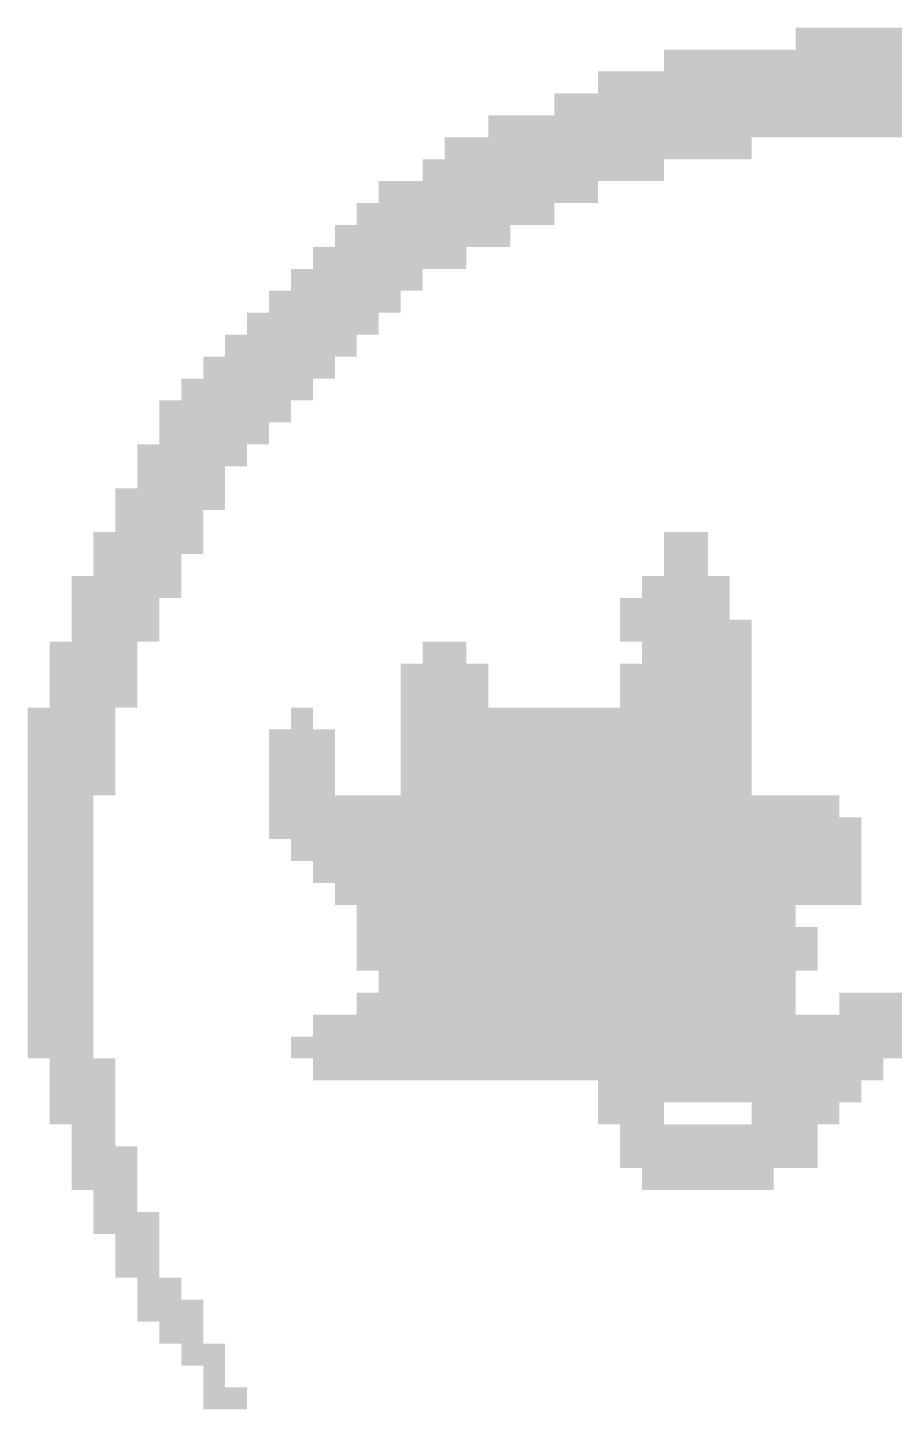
# Paper-space layout '01 Plan and 3D' of a CAD drawing. Header units: millimetres. Extents: x 5 to 415, y 7 to 290.
# Drawn here: x 371.93 to 379.04, y 92.76 to 104.1 of the extents above; entities that cross this region are included whole.
import ezdxf

# ---------------------------------------------------------------- set-up
doc = ezdxf.new("R2010")
doc.units = ezdxf.units.MM
doc.layers.add('BRANDING', color=7, linetype='Continuous')

# ---------------------------------------------------------------- blocks, each defined once
blk = doc.blocks.new('SHEET_01')
at = {"layer": 'BRANDING'}
for points in [[(378.23, 104.1), (378.59, 104.1), (378.23, 103.92), (378.59, 103.92)], [(378.59, 104.1), (379.31, 104.1), (378.59, 103.92), (379.31, 103.92)], [(377.15, 103.92), (377.33, 103.92), (377.15, 103.74), (377.33, 103.74)], [(377.33, 103.92), (377.69, 103.92), (377.33, 103.74), (377.69, 103.74)], [(377.69, 103.92), (377.87, 103.92), (377.69, 103.74), (377.87, 103.74)], [(377.87, 103.92), (378.59, 103.92), (377.87, 103.74), (378.59, 103.74)], [(378.59, 103.92), (378.77, 103.92), (378.59, 103.74), (378.77, 103.74)], [(378.77, 103.92), (379.31, 103.92), (378.77, 103.74), (379.31, 103.74)], [(376.61, 103.74), (376.79, 103.74), (376.61, 103.56), (376.79, 103.56)], [(376.79, 103.74), (376.97, 103.74), (376.79, 103.56), (376.97, 103.56)], [(376.97, 103.74), (377.33, 103.74), (376.97, 103.56), (377.33, 103.56)], [(377.33, 103.74), (377.87, 103.74), (377.33, 103.56), (377.87, 103.56)], [(377.87, 103.74), (378.59, 103.74), (377.87, 103.56), (378.59, 103.56)], [(378.59, 103.74), (378.77, 103.74), (378.59, 103.56), (378.77, 103.56)], [(378.77, 103.74), (378.95, 103.74), (378.77, 103.56), (378.95, 103.56)], [(378.95, 103.74), (379.31, 103.74), (378.95, 103.56), (379.31, 103.56)], [(376.25, 103.56), (376.43, 103.56), (376.25, 103.38), (376.43, 103.38)], [(376.43, 103.56), (376.79, 103.56), (376.43, 103.38), (376.79, 103.38)], [(376.79, 103.56), (377.15, 103.56), (376.79, 103.38), (377.15, 103.38)], [(377.15, 103.56), (377.33, 103.56), (377.15, 103.38), (377.33, 103.38)], [(377.33, 103.56), (377.69, 103.56), (377.33, 103.38), (377.69, 103.38)], [(377.69, 103.56), (377.87, 103.56), (377.69, 103.38), (377.87, 103.38)], [(377.87, 103.56), (378.59, 103.56), (377.87, 103.38), (378.59, 103.38)], [(378.59, 103.56), (378.77, 103.56), (378.59, 103.38), (378.77, 103.38)], [(378.77, 103.56), (379.85, 103.56), (378.77, 103.38), (379.85, 103.38)], [(375.71, 103.38), (375.89, 103.38), (375.71, 103.2), (375.89, 103.2)], [(375.89, 103.38), (376.07, 103.38), (375.89, 103.2), (376.07, 103.2)], [(376.07, 103.38), (376.25, 103.38), (376.07, 103.2), (376.25, 103.2)], [(376.25, 103.38), (376.43, 103.38), (376.25, 103.2), (376.43, 103.2)], [(376.43, 103.38), (376.61, 103.38), (376.43, 103.2), (376.61, 103.2)], [(376.61, 103.38), (376.79, 103.38), (376.61, 103.2), (376.79, 103.2)], [(376.79, 103.38), (376.97, 103.38), (376.79, 103.2), (376.97, 103.2)], [(376.97, 103.38), (377.15, 103.38), (376.97, 103.2), (377.15, 103.2)], [(377.15, 103.38), (378.05, 103.38), (377.15, 103.2), (378.05, 103.2)], [(378.05, 103.38), (378.23, 103.38), (378.05, 103.2), (378.23, 103.2)], [(378.23, 103.38), (378.41, 103.38), (378.23, 103.2), (378.41, 103.2)], [(378.41, 103.38), (378.77, 103.38), (378.41, 103.2), (378.77, 103.2)], [(378.77, 103.38), (378.95, 103.38), (378.77, 103.2), (378.95, 103.2)], [(378.95, 103.38), (379.13, 103.38), (378.95, 103.2), (379.13, 103.2)], [(375.35, 103.2), (375.53, 103.2), (375.35, 103.02), (375.53, 103.02)], [(375.53, 103.2), (375.71, 103.2), (375.53, 103.02), (375.71, 103.02)], [(375.71, 103.2), (375.89, 103.2), (375.71, 103.02), (375.89, 103.02)], [(375.89, 103.2), (376.07, 103.2), (375.89, 103.02), (376.07, 103.02)], [(376.07, 103.2), (376.25, 103.2), (376.07, 103.02), (376.25, 103.02)], [(376.25, 103.2), (376.43, 103.2), (376.25, 103.02), (376.43, 103.02)], [(376.43, 103.2), (376.61, 103.2), (376.43, 103.02), (376.61, 103.02)], [(376.61, 103.2), (377.15, 103.2), (376.61, 103.02), (377.15, 103.02)], [(377.15, 103.2), (377.33, 103.2), (377.15, 103.02), (377.33, 103.02)], [(377.33, 103.2), (377.51, 103.2), (377.33, 103.02), (377.51, 103.02)], [(377.51, 103.2), (377.87, 103.2), (377.51, 103.02), (377.87, 103.02)], [(375.17, 103.02), (375.35, 103.02), (375.17, 102.84), (375.35, 102.84)], [(375.35, 103.02), (375.53, 103.02), (375.35, 102.84), (375.53, 102.84)], [(375.53, 103.02), (376.07, 103.02), (375.53, 102.84), (376.07, 102.84)], [(376.07, 103.02), (376.61, 103.02), (376.07, 102.84), (376.61, 102.84)], [(376.61, 103.02), (376.79, 103.02), (376.61, 102.84), (376.79, 102.84)], [(376.79, 103.02), (376.97, 103.02), (376.79, 102.84), (376.97, 102.84)], [(376.97, 103.02), (377.15, 103.02), (376.97, 102.84), (377.15, 102.84)], [(374.81, 102.84), (374.99, 102.84), (374.81, 102.66), (374.99, 102.66)], [(374.99, 102.84), (375.35, 102.84), (374.99, 102.66), (375.35, 102.66)], [(375.35, 102.84), (375.71, 102.84), (375.35, 102.66), (375.71, 102.66)], [(375.71, 102.84), (375.89, 102.84), (375.71, 102.66), (375.89, 102.66)], [(375.89, 102.84), (376.25, 102.84), (375.89, 102.66), (376.25, 102.66)], [(376.25, 102.84), (376.43, 102.84), (376.25, 102.66), (376.43, 102.66)], [(376.43, 102.84), (376.61, 102.84), (376.43, 102.66), (376.61, 102.66)], [(374.63, 102.66), (374.81, 102.66), (374.63, 102.48), (374.81, 102.48)], [(374.81, 102.66), (374.99, 102.66), (374.81, 102.48), (374.99, 102.48)], [(374.99, 102.66), (375.17, 102.66), (374.99, 102.48), (375.17, 102.48)], [(375.17, 102.66), (375.35, 102.66), (375.17, 102.48), (375.35, 102.48)], [(375.35, 102.66), (375.53, 102.66), (375.35, 102.48), (375.53, 102.48)], [(375.53, 102.66), (375.71, 102.66), (375.53, 102.48), (375.71, 102.48)], [(375.71, 102.66), (375.89, 102.66), (375.71, 102.48), (375.89, 102.48)], [(375.89, 102.66), (376.07, 102.66), (375.89, 102.48), (376.07, 102.48)], [(376.07, 102.66), (376.25, 102.66), (376.07, 102.48), (376.25, 102.48)], [(374.45, 102.48), (374.63, 102.48), (374.45, 102.3), (374.63, 102.3)], [(374.63, 102.48), (374.81, 102.48), (374.63, 102.3), (374.81, 102.3)], [(374.81, 102.48), (375.17, 102.48), (374.81, 102.3), (375.17, 102.3)], [(375.17, 102.48), (375.35, 102.48), (375.17, 102.3), (375.35, 102.3)], [(375.35, 102.48), (375.53, 102.48), (375.35, 102.3), (375.53, 102.3)], [(375.53, 102.48), (375.71, 102.48), (375.53, 102.3), (375.71, 102.3)], [(375.71, 102.48), (375.89, 102.48), (375.71, 102.3), (375.89, 102.3)], [(374.27, 102.3), (374.63, 102.3), (374.27, 102.12), (374.63, 102.12)], [(374.63, 102.3), (374.81, 102.3), (374.63, 102.12), (374.81, 102.12)], [(374.81, 102.3), (374.99, 102.3), (374.81, 102.12), (374.99, 102.12)], [(374.99, 102.3), (375.17, 102.3), (374.99, 102.12), (375.17, 102.12)], [(375.17, 102.3), (375.35, 102.3), (375.17, 102.12), (375.35, 102.12)], [(375.35, 102.3), (375.53, 102.3), (375.35, 102.12), (375.53, 102.12)], [(374.09, 102.12), (374.45, 102.12), (374.09, 101.94), (374.45, 101.94)], [(374.45, 102.12), (374.63, 102.12), (374.45, 101.94), (374.63, 101.94)], [(374.63, 102.12), (374.81, 102.12), (374.63, 101.94), (374.81, 101.94)], [(374.81, 102.12), (374.99, 102.12), (374.81, 101.94), (374.99, 101.94)], [(374.99, 102.12), (375.17, 102.12), (374.99, 101.94), (375.17, 101.94)], [(373.91, 101.94), (374.27, 101.94), (373.91, 101.76), (374.27, 101.76)], [(374.27, 101.94), (374.45, 101.94), (374.27, 101.76), (374.45, 101.76)], [(374.45, 101.94), (374.63, 101.94), (374.45, 101.76), (374.63, 101.76)], [(374.63, 101.94), (374.81, 101.94), (374.63, 101.76), (374.81, 101.76)], [(374.81, 101.94), (374.99, 101.94), (374.81, 101.76), (374.99, 101.76)], [(373.73, 101.76), (374.09, 101.76), (373.73, 101.58), (374.09, 101.58)], [(374.09, 101.76), (374.27, 101.76), (374.09, 101.58), (374.27, 101.58)], [(374.27, 101.76), (374.45, 101.76), (374.27, 101.58), (374.45, 101.58)], [(374.45, 101.76), (374.63, 101.76), (374.45, 101.58), (374.63, 101.58)], [(374.63, 101.76), (374.81, 101.76), (374.63, 101.58), (374.81, 101.58)], [(373.55, 101.58), (374.09, 101.58), (373.55, 101.4), (374.09, 101.4)], [(374.09, 101.58), (374.27, 101.58), (374.09, 101.4), (374.27, 101.4)], [(374.27, 101.58), (374.45, 101.58), (374.27, 101.4), (374.45, 101.4)], [(374.45, 101.58), (374.63, 101.58), (374.45, 101.4), (374.63, 101.4)], [(373.37, 101.4), (373.55, 101.4), (373.37, 101.22), (373.55, 101.22)], [(373.55, 101.4), (373.73, 101.4), (373.55, 101.22), (373.73, 101.22)], [(373.73, 101.4), (374.09, 101.4), (373.73, 101.22), (374.09, 101.22)], [(374.09, 101.4), (374.27, 101.4), (374.09, 101.22), (374.27, 101.22)], [(374.27, 101.4), (374.45, 101.4), (374.27, 101.22), (374.45, 101.22)], [(373.19, 101.22), (373.37, 101.22), (373.19, 101.04), (373.37, 101.04)], [(373.37, 101.22), (373.73, 101.22), (373.37, 101.04), (373.73, 101.04)], [(373.73, 101.22), (374.09, 101.22), (373.73, 101.04), (374.09, 101.04)], [(374.09, 101.22), (374.27, 101.22), (374.09, 101.04), (374.27, 101.04)], [(373.01, 101.04), (373.19, 101.04), (373.01, 100.86), (373.19, 100.86)], [(373.19, 101.04), (373.37, 101.04), (373.19, 100.86), (373.37, 100.86)], [(373.37, 101.04), (373.73, 101.04), (373.37, 100.86), (373.73, 100.86)], [(373.73, 101.04), (373.91, 101.04), (373.73, 100.86), (373.91, 100.86)], [(373.91, 101.04), (374.09, 101.04), (373.91, 100.86), (374.09, 100.86)], [(373.01, 100.86), (373.19, 100.86), (373.01, 100.68), (373.19, 100.68)], [(373.19, 100.86), (373.37, 100.86), (373.19, 100.68), (373.37, 100.68)], [(373.37, 100.86), (373.55, 100.86), (373.37, 100.68), (373.55, 100.68)], [(373.55, 100.86), (373.73, 100.86), (373.55, 100.68), (373.73, 100.68)], [(373.73, 100.86), (373.91, 100.86), (373.73, 100.68), (373.91, 100.68)], [(372.83, 100.68), (373.01, 100.68), (372.83, 100.5), (373.01, 100.5)], [(373.01, 100.68), (373.37, 100.68), (373.01, 100.5), (373.37, 100.5)], [(373.37, 100.68), (373.55, 100.68), (373.37, 100.5), (373.55, 100.5)], [(373.55, 100.68), (373.73, 100.68), (373.55, 100.5), (373.73, 100.5)], [(372.83, 100.5), (373.01, 100.5), (372.83, 100.32), (373.01, 100.32)], [(373.01, 100.5), (373.19, 100.5), (373.01, 100.32), (373.19, 100.32)], [(373.19, 100.5), (373.37, 100.5), (373.19, 100.32), (373.37, 100.32)], [(373.37, 100.5), (373.55, 100.5), (373.37, 100.32), (373.55, 100.32)], [(372.65, 100.32), (372.83, 100.32), (372.65, 100.14), (372.83, 100.14)], [(372.83, 100.32), (373.19, 100.32), (372.83, 100.14), (373.19, 100.14)], [(373.19, 100.32), (373.37, 100.32), (373.19, 100.14), (373.37, 100.14)], [(373.37, 100.32), (373.55, 100.32), (373.37, 100.14), (373.55, 100.14)], [(372.65, 100.14), (372.83, 100.14), (372.65, 99.96), (372.83, 99.96)], [(372.83, 100.14), (373.01, 100.14), (372.83, 99.96), (373.01, 99.96)], [(373.01, 100.14), (373.19, 100.14), (373.01, 99.96), (373.19, 99.96)], [(373.19, 100.14), (373.37, 100.14), (373.19, 99.96), (373.37, 99.96)], [(372.47, 99.96), (372.65, 99.96), (372.47, 99.78), (372.65, 99.78)], [(372.65, 99.96), (372.83, 99.96), (372.65, 99.78), (372.83, 99.78)], [(372.83, 99.96), (373.01, 99.96), (372.83, 99.78), (373.01, 99.78)], [(373.01, 99.96), (373.19, 99.96), (373.01, 99.78), (373.19, 99.78)], [(373.19, 99.96), (373.37, 99.96), (373.19, 99.78), (373.37, 99.78)], [(377.15, 99.96), (377.51, 99.96), (377.15, 99.78), (377.51, 99.78)], [(372.47, 99.78), (372.65, 99.78), (372.47, 99.6), (372.65, 99.6)], [(372.65, 99.78), (372.83, 99.78), (372.65, 99.6), (372.83, 99.6)], [(372.83, 99.78), (373.01, 99.78), (372.83, 99.6), (373.01, 99.6)], [(373.01, 99.78), (373.19, 99.78), (373.01, 99.6), (373.19, 99.6)], [(377.15, 99.78), (377.51, 99.78), (377.15, 99.6), (377.51, 99.6)], [(372.29, 99.6), (372.47, 99.6), (372.29, 99.42), (372.47, 99.42)], [(372.47, 99.6), (373.01, 99.6), (372.47, 99.42), (373.01, 99.42)], [(373.01, 99.6), (373.19, 99.6), (373.01, 99.42), (373.19, 99.42)], [(376.97, 99.6), (377.15, 99.6), (376.97, 99.42), (377.15, 99.42)], [(377.15, 99.6), (377.51, 99.6), (377.15, 99.42), (377.51, 99.42)], [(377.51, 99.6), (377.69, 99.6), (377.51, 99.42), (377.69, 99.42)], [(372.29, 99.42), (372.47, 99.42), (372.29, 99.24), (372.47, 99.24)], [(372.47, 99.42), (372.65, 99.42), (372.47, 99.24), (372.65, 99.24)], [(372.65, 99.42), (372.83, 99.42), (372.65, 99.24), (372.83, 99.24)], [(372.83, 99.42), (373.01, 99.42), (372.83, 99.24), (373.01, 99.24)], [(376.79, 99.42), (376.97, 99.42), (376.79, 99.24), (376.97, 99.24)], [(376.97, 99.42), (377.15, 99.42), (376.97, 99.24), (377.15, 99.24)], [(377.15, 99.42), (377.51, 99.42), (377.15, 99.24), (377.51, 99.24)], [(377.51, 99.42), (377.69, 99.42), (377.51, 99.24), (377.69, 99.24)], [(372.29, 99.24), (372.47, 99.24), (372.29, 99.06), (372.47, 99.06)], [(372.47, 99.24), (372.65, 99.24), (372.47, 99.06), (372.65, 99.06)], [(372.65, 99.24), (372.83, 99.24), (372.65, 99.06), (372.83, 99.06)], [(372.83, 99.24), (373.01, 99.24), (372.83, 99.06), (373.01, 99.06)], [(376.79, 99.24), (376.97, 99.24), (376.79, 99.06), (376.97, 99.06)], [(376.97, 99.24), (377.15, 99.24), (376.97, 99.06), (377.15, 99.06)], [(377.15, 99.24), (377.51, 99.24), (377.15, 99.06), (377.51, 99.06)], [(377.51, 99.24), (377.69, 99.24), (377.51, 99.06), (377.69, 99.06)], [(377.69, 99.24), (377.87, 99.24), (377.69, 99.06), (377.87, 99.06)], [(372.11, 99.06), (372.29, 99.06), (372.11, 98.88), (372.29, 98.88)], [(372.29, 99.06), (372.65, 99.06), (372.29, 98.88), (372.65, 98.88)], [(372.65, 99.06), (372.83, 99.06), (372.65, 98.88), (372.83, 98.88)], [(375.17, 99.06), (375.53, 99.06), (375.17, 98.88), (375.53, 98.88)], [(376.97, 99.06), (377.15, 99.06), (376.97, 98.88), (377.15, 98.88)], [(377.15, 99.06), (377.51, 99.06), (377.15, 98.88), (377.51, 98.88)], [(377.51, 99.06), (377.69, 99.06), (377.51, 98.88), (377.69, 98.88)], [(377.69, 99.06), (377.87, 99.06), (377.69, 98.88), (377.87, 98.88)], [(372.11, 98.88), (372.29, 98.88), (372.11, 98.7), (372.29, 98.7)], [(372.29, 98.88), (372.65, 98.88), (372.29, 98.7), (372.65, 98.7)], [(372.65, 98.88), (372.83, 98.88), (372.65, 98.7), (372.83, 98.7)], [(374.99, 98.88), (375.17, 98.88), (374.99, 98.7), (375.17, 98.7)], [(375.17, 98.88), (375.35, 98.88), (375.17, 98.7), (375.35, 98.7)], [(375.35, 98.88), (375.53, 98.88), (375.35, 98.7), (375.53, 98.7)], [(375.53, 98.88), (375.71, 98.88), (375.53, 98.7), (375.71, 98.7)], [(376.79, 98.88), (376.97, 98.88), (376.79, 98.7), (376.97, 98.7)], [(376.97, 98.88), (377.15, 98.88), (376.97, 98.7), (377.15, 98.7)], [(377.15, 98.88), (377.51, 98.88), (377.15, 98.7), (377.51, 98.7)], [(377.51, 98.88), (377.69, 98.88), (377.51, 98.7), (377.69, 98.7)], [(377.69, 98.88), (377.87, 98.88), (377.69, 98.7), (377.87, 98.7)], [(372.11, 98.7), (372.29, 98.7), (372.11, 98.52), (372.29, 98.52)], [(372.29, 98.7), (372.65, 98.7), (372.29, 98.52), (372.65, 98.52)], [(372.65, 98.7), (372.83, 98.7), (372.65, 98.52), (372.83, 98.52)], [(374.99, 98.7), (375.17, 98.7), (374.99, 98.52), (375.17, 98.52)], [(375.17, 98.7), (375.53, 98.7), (375.17, 98.52), (375.53, 98.52)], [(375.53, 98.7), (375.71, 98.7), (375.53, 98.52), (375.71, 98.52)], [(376.79, 98.7), (376.97, 98.7), (376.79, 98.52), (376.97, 98.52)], [(376.97, 98.7), (377.69, 98.7), (376.97, 98.52), (377.69, 98.52)], [(377.69, 98.7), (377.87, 98.7), (377.69, 98.52), (377.87, 98.52)], [(371.93, 98.52), (372.11, 98.52), (371.93, 98.34), (372.11, 98.34)], [(372.11, 98.52), (372.29, 98.52), (372.11, 98.34), (372.29, 98.34)], [(372.29, 98.52), (372.47, 98.52), (372.29, 98.34), (372.47, 98.34)], [(372.47, 98.52), (372.65, 98.52), (372.47, 98.34), (372.65, 98.34)], [(374.09, 98.52), (374.27, 98.52), (374.09, 98.34), (374.27, 98.34)], [(374.99, 98.52), (375.17, 98.52), (374.99, 98.34), (375.17, 98.34)], [(375.17, 98.52), (375.35, 98.52), (375.17, 98.34), (375.35, 98.34)], [(375.35, 98.52), (375.53, 98.52), (375.35, 98.34), (375.53, 98.34)], [(375.53, 98.52), (375.71, 98.52), (375.53, 98.34), (375.71, 98.34)], [(375.71, 98.52), (375.89, 98.52), (375.71, 98.34), (375.89, 98.34)], [(375.89, 98.52), (376.25, 98.52), (375.89, 98.34), (376.25, 98.34)], [(376.25, 98.52), (376.61, 98.52), (376.25, 98.34), (376.61, 98.34)], [(376.61, 98.52), (376.79, 98.52), (376.61, 98.34), (376.79, 98.34)], [(376.79, 98.52), (376.97, 98.52), (376.79, 98.34), (376.97, 98.34)], [(376.97, 98.52), (377.69, 98.52), (376.97, 98.34), (377.69, 98.34)], [(377.69, 98.52), (377.87, 98.52), (377.69, 98.34), (377.87, 98.34)], [(371.93, 98.34), (372.11, 98.34), (371.93, 98.16), (372.11, 98.16)], [(372.11, 98.34), (372.47, 98.34), (372.11, 98.16), (372.47, 98.16)], [(372.47, 98.34), (372.65, 98.34), (372.47, 98.16), (372.65, 98.16)], [(373.91, 98.34), (374.09, 98.34), (373.91, 98.16), (374.09, 98.16)], [(374.09, 98.34), (374.27, 98.34), (374.09, 98.16), (374.27, 98.16)], [(374.27, 98.34), (374.45, 98.34), (374.27, 98.16), (374.45, 98.16)], [(374.99, 98.34), (375.17, 98.34), (374.99, 98.16), (375.17, 98.16)], [(375.17, 98.34), (375.53, 98.34), (375.17, 98.16), (375.53, 98.16)], [(375.53, 98.34), (375.71, 98.34), (375.53, 98.16), (375.71, 98.16)], [(375.71, 98.34), (375.89, 98.34), (375.71, 98.16), (375.89, 98.16)], [(375.89, 98.34), (376.07, 98.34), (375.89, 98.16), (376.07, 98.16)], [(376.07, 98.34), (376.43, 98.34), (376.07, 98.16), (376.43, 98.16)], [(376.43, 98.34), (376.61, 98.34), (376.43, 98.16), (376.61, 98.16)], [(376.61, 98.34), (376.79, 98.34), (376.61, 98.16), (376.79, 98.16)], [(376.79, 98.34), (376.97, 98.34), (376.79, 98.16), (376.97, 98.16)], [(376.97, 98.34), (377.15, 98.34), (376.97, 98.16), (377.15, 98.16)], [(377.15, 98.34), (377.69, 98.34), (377.15, 98.16), (377.69, 98.16)], [(377.69, 98.34), (377.87, 98.34), (377.69, 98.16), (377.87, 98.16)], [(371.93, 98.16), (372.11, 98.16), (371.93, 97.98), (372.11, 97.98)], [(372.11, 98.16), (372.47, 98.16), (372.11, 97.98), (372.47, 97.98)], [(372.47, 98.16), (372.65, 98.16), (372.47, 97.98), (372.65, 97.98)], [(373.91, 98.16), (374.09, 98.16), (373.91, 97.98), (374.09, 97.98)], [(374.09, 98.16), (374.27, 98.16), (374.09, 97.98), (374.27, 97.98)], [(374.27, 98.16), (374.45, 98.16), (374.27, 97.98), (374.45, 97.98)], [(374.99, 98.16), (375.17, 98.16), (374.99, 97.98), (375.17, 97.98)], [(375.17, 98.16), (375.35, 98.16), (375.17, 97.98), (375.35, 97.98)], [(375.35, 98.16), (375.53, 98.16), (375.35, 97.98), (375.53, 97.98)], [(375.53, 98.16), (375.89, 98.16), (375.53, 97.98), (375.89, 97.98)], [(375.89, 98.16), (376.43, 98.16), (375.89, 97.98), (376.43, 97.98)], [(376.43, 98.16), (376.61, 98.16), (376.43, 97.98), (376.61, 97.98)], [(376.61, 98.16), (376.79, 98.16), (376.61, 97.98), (376.79, 97.98)], [(376.79, 98.16), (376.97, 98.16), (376.79, 97.98), (376.97, 97.98)], [(376.97, 98.16), (377.51, 98.16), (376.97, 97.98), (377.51, 97.98)], [(377.51, 98.16), (377.69, 98.16), (377.51, 97.98), (377.69, 97.98)], [(377.69, 98.16), (377.87, 98.16), (377.69, 97.98), (377.87, 97.98)], [(371.93, 97.98), (372.11, 97.98), (371.93, 97.8), (372.11, 97.8)], [(372.11, 97.98), (372.29, 97.98), (372.11, 97.8), (372.29, 97.8)], [(372.29, 97.98), (372.47, 97.98), (372.29, 97.8), (372.47, 97.8)], [(372.47, 97.98), (372.65, 97.98), (372.47, 97.8), (372.65, 97.8)], [(373.91, 97.98), (374.09, 97.98), (373.91, 97.8), (374.09, 97.8)], [(374.09, 97.98), (374.27, 97.98), (374.09, 97.8), (374.27, 97.8)], [(374.27, 97.98), (374.45, 97.98), (374.27, 97.8), (374.45, 97.8)], [(374.99, 97.98), (375.17, 97.98), (374.99, 97.8), (375.17, 97.8)], [(375.17, 97.98), (375.35, 97.98), (375.17, 97.8), (375.35, 97.8)], [(375.35, 97.98), (375.53, 97.98), (375.35, 97.8), (375.53, 97.8)], [(375.53, 97.98), (375.89, 97.98), (375.53, 97.8), (375.89, 97.8)], [(375.89, 97.98), (376.79, 97.98), (375.89, 97.8), (376.79, 97.8)], [(376.79, 97.98), (376.97, 97.98), (376.79, 97.8), (376.97, 97.8)], [(376.97, 97.98), (377.15, 97.98), (376.97, 97.8), (377.15, 97.8)], [(377.15, 97.98), (377.33, 97.98), (377.15, 97.8), (377.33, 97.8)], [(377.33, 97.98), (377.51, 97.98), (377.33, 97.8), (377.51, 97.8)], [(377.51, 97.98), (377.69, 97.98), (377.51, 97.8), (377.69, 97.8)], [(377.69, 97.98), (377.87, 97.98), (377.69, 97.8), (377.87, 97.8)], [(371.93, 97.8), (372.11, 97.8), (371.93, 97.62), (372.11, 97.62)], [(372.11, 97.8), (372.29, 97.8), (372.11, 97.62), (372.29, 97.62)], [(372.29, 97.8), (372.47, 97.8), (372.29, 97.62), (372.47, 97.62)], [(373.91, 97.8), (374.09, 97.8), (373.91, 97.62), (374.09, 97.62)], [(374.09, 97.8), (374.27, 97.8), (374.09, 97.62), (374.27, 97.62)], [(374.27, 97.8), (374.45, 97.8), (374.27, 97.62), (374.45, 97.62)], [(374.45, 97.8), (374.63, 97.8), (374.45, 97.62), (374.63, 97.62)], [(374.63, 97.8), (374.99, 97.8), (374.63, 97.62), (374.99, 97.62)], [(374.99, 97.8), (375.17, 97.8), (374.99, 97.62), (375.17, 97.62)], [(375.17, 97.8), (375.53, 97.8), (375.17, 97.62), (375.53, 97.62)], [(375.53, 97.8), (375.89, 97.8), (375.53, 97.62), (375.89, 97.62)], [(375.89, 97.8), (376.79, 97.8), (375.89, 97.62), (376.79, 97.62)], [(376.79, 97.8), (376.97, 97.8), (376.79, 97.62), (376.97, 97.62)], [(376.97, 97.8), (377.51, 97.8), (376.97, 97.62), (377.51, 97.62)], [(377.51, 97.8), (377.69, 97.8), (377.51, 97.62), (377.69, 97.62)], [(377.69, 97.8), (377.87, 97.8), (377.69, 97.62), (377.87, 97.62)], [(377.87, 97.8), (378.59, 97.8), (377.87, 97.62), (378.59, 97.62)], [(371.93, 97.62), (372.11, 97.62), (371.93, 97.44), (372.11, 97.44)], [(372.11, 97.62), (372.29, 97.62), (372.11, 97.44), (372.29, 97.44)], [(372.29, 97.62), (372.47, 97.62), (372.29, 97.44), (372.47, 97.44)], [(373.91, 97.62), (374.09, 97.62), (373.91, 97.44), (374.09, 97.44)], [(374.09, 97.62), (374.63, 97.62), (374.09, 97.44), (374.63, 97.44)], [(374.63, 97.62), (374.81, 97.62), (374.63, 97.44), (374.81, 97.44)], [(374.81, 97.62), (374.99, 97.62), (374.81, 97.44), (374.99, 97.44)], [(374.99, 97.62), (375.53, 97.62), (374.99, 97.44), (375.53, 97.44)], [(375.53, 97.62), (375.71, 97.62), (375.53, 97.44), (375.71, 97.44)], [(375.71, 97.62), (375.89, 97.62), (375.71, 97.44), (375.89, 97.44)], [(375.89, 97.62), (376.61, 97.62), (375.89, 97.44), (376.61, 97.44)], [(376.61, 97.62), (376.79, 97.62), (376.61, 97.44), (376.79, 97.44)], [(376.79, 97.62), (378.59, 97.62), (376.79, 97.44), (378.59, 97.44)], [(378.59, 97.62), (378.77, 97.62), (378.59, 97.44), (378.77, 97.44)], [(371.93, 97.44), (372.11, 97.44), (371.93, 97.26), (372.11, 97.26)], [(372.11, 97.44), (372.29, 97.44), (372.11, 97.26), (372.29, 97.26)], [(372.29, 97.44), (372.47, 97.44), (372.29, 97.26), (372.47, 97.26)], [(374.09, 97.44), (374.27, 97.44), (374.09, 97.26), (374.27, 97.26)], [(374.27, 97.44), (374.99, 97.44), (374.27, 97.26), (374.99, 97.26)], [(374.99, 97.44), (375.17, 97.44), (374.99, 97.26), (375.17, 97.26)], [(375.17, 97.44), (375.53, 97.44), (375.17, 97.26), (375.53, 97.26)], [(375.53, 97.44), (375.71, 97.44), (375.53, 97.26), (375.71, 97.26)], [(375.71, 97.44), (376.97, 97.44), (375.71, 97.26), (376.97, 97.26)], [(376.97, 97.44), (377.15, 97.44), (376.97, 97.26), (377.15, 97.26)], [(377.15, 97.44), (377.51, 97.44), (377.15, 97.26), (377.51, 97.26)], [(377.51, 97.44), (377.69, 97.44), (377.51, 97.26), (377.69, 97.26)], [(377.69, 97.44), (378.05, 97.44), (377.69, 97.26), (378.05, 97.26)], [(378.05, 97.44), (378.59, 97.44), (378.05, 97.26), (378.59, 97.26)], [(378.59, 97.44), (378.77, 97.44), (378.59, 97.26), (378.77, 97.26)], [(371.93, 97.26), (372.11, 97.26), (371.93, 97.08), (372.11, 97.08)], [(372.11, 97.26), (372.29, 97.26), (372.11, 97.08), (372.29, 97.08)], [(372.29, 97.26), (372.47, 97.26), (372.29, 97.08), (372.47, 97.08)], [(374.27, 97.26), (374.45, 97.26), (374.27, 97.08), (374.45, 97.08)], [(374.45, 97.26), (374.99, 97.26), (374.45, 97.08), (374.99, 97.08)], [(374.99, 97.26), (375.17, 97.26), (374.99, 97.08), (375.17, 97.08)], [(375.17, 97.26), (375.35, 97.26), (375.17, 97.08), (375.35, 97.08)], [(375.35, 97.26), (375.53, 97.26), (375.35, 97.08), (375.53, 97.08)], [(375.53, 97.26), (376.07, 97.26), (375.53, 97.08), (376.07, 97.08)], [(376.07, 97.26), (376.25, 97.26), (376.07, 97.08), (376.25, 97.08)], [(376.25, 97.26), (376.97, 97.26), (376.25, 97.08), (376.97, 97.08)], [(376.97, 97.26), (377.15, 97.26), (376.97, 97.08), (377.15, 97.08)], [(377.15, 97.26), (377.33, 97.26), (377.15, 97.08), (377.33, 97.08)], [(377.33, 97.26), (377.51, 97.26), (377.33, 97.08), (377.51, 97.08)], [(377.51, 97.26), (377.69, 97.26), (377.51, 97.08), (377.69, 97.08)], [(377.69, 97.26), (378.59, 97.26), (377.69, 97.08), (378.59, 97.08)], [(378.59, 97.26), (378.77, 97.26), (378.59, 97.08), (378.77, 97.08)], [(371.93, 97.08), (372.29, 97.08), (371.93, 96.9), (372.29, 96.9)], [(372.29, 97.08), (372.47, 97.08), (372.29, 96.9), (372.47, 96.9)], [(374.45, 97.08), (374.63, 97.08), (374.45, 96.9), (374.63, 96.9)], [(374.63, 97.08), (374.99, 97.08), (374.63, 96.9), (374.99, 96.9)], [(374.99, 97.08), (375.53, 97.08), (374.99, 96.9), (375.53, 96.9)], [(375.53, 97.08), (375.89, 97.08), (375.53, 96.9), (375.89, 96.9)], [(375.89, 97.08), (376.07, 97.08), (375.89, 96.9), (376.07, 96.9)], [(376.07, 97.08), (376.25, 97.08), (376.07, 96.9), (376.25, 96.9)], [(376.25, 97.08), (376.43, 97.08), (376.25, 96.9), (376.43, 96.9)], [(376.43, 97.08), (376.79, 97.08), (376.43, 96.9), (376.79, 96.9)], [(376.79, 97.08), (377.15, 97.08), (376.79, 96.9), (377.15, 96.9)], [(377.15, 97.08), (377.33, 97.08), (377.15, 96.9), (377.33, 96.9)], [(377.33, 97.08), (377.51, 97.08), (377.33, 96.9), (377.51, 96.9)], [(377.51, 97.08), (377.69, 97.08), (377.51, 96.9), (377.69, 96.9)], [(377.69, 97.08), (378.05, 97.08), (377.69, 96.9), (378.05, 96.9)], [(378.05, 97.08), (378.23, 97.08), (378.05, 96.9), (378.23, 96.9)], [(378.23, 97.08), (378.77, 97.08), (378.23, 96.9), (378.77, 96.9)], [(371.93, 96.9), (372.29, 96.9), (371.93, 96.72), (372.29, 96.72)], [(372.29, 96.9), (372.47, 96.9), (372.29, 96.72), (372.47, 96.72)], [(374.63, 96.9), (374.81, 96.9), (374.63, 96.72), (374.81, 96.72)], [(374.81, 96.9), (375.17, 96.9), (374.81, 96.72), (375.17, 96.72)], [(375.17, 96.9), (375.35, 96.9), (375.17, 96.72), (375.35, 96.72)], [(375.35, 96.9), (376.07, 96.9), (375.35, 96.72), (376.07, 96.72)], [(376.07, 96.9), (376.43, 96.9), (376.07, 96.72), (376.43, 96.72)], [(376.43, 96.9), (377.15, 96.9), (376.43, 96.72), (377.15, 96.72)], [(377.15, 96.9), (377.33, 96.9), (377.15, 96.72), (377.33, 96.72)], [(377.33, 96.9), (378.05, 96.9), (377.33, 96.72), (378.05, 96.72)], [(378.05, 96.9), (378.23, 96.9), (378.05, 96.72), (378.23, 96.72)], [(371.93, 96.72), (372.29, 96.72), (371.93, 96.54), (372.29, 96.54)], [(372.29, 96.72), (372.47, 96.72), (372.29, 96.54), (372.47, 96.54)], [(374.63, 96.72), (374.81, 96.72), (374.63, 96.54), (374.81, 96.54)], [(374.81, 96.72), (374.99, 96.72), (374.81, 96.54), (374.99, 96.54)], [(374.99, 96.72), (375.17, 96.72), (374.99, 96.54), (375.17, 96.54)], [(375.17, 96.72), (375.35, 96.72), (375.17, 96.54), (375.35, 96.54)], [(375.35, 96.72), (377.33, 96.72), (375.35, 96.54), (377.33, 96.54)], [(377.33, 96.72), (377.51, 96.72), (377.33, 96.54), (377.51, 96.54)], [(377.51, 96.72), (378.23, 96.72), (377.51, 96.54), (378.23, 96.54)], [(378.23, 96.72), (378.41, 96.72), (378.23, 96.54), (378.41, 96.54)], [(371.93, 96.54), (372.11, 96.54), (371.93, 96.36), (372.11, 96.36)], [(372.11, 96.54), (372.29, 96.54), (372.11, 96.36), (372.29, 96.36)], [(372.29, 96.54), (372.47, 96.54), (372.29, 96.36), (372.47, 96.36)], [(374.63, 96.54), (374.81, 96.54), (374.63, 96.36), (374.81, 96.36)], [(374.81, 96.54), (376.07, 96.54), (374.81, 96.36), (376.07, 96.36)], [(376.07, 96.54), (376.25, 96.54), (376.07, 96.36), (376.25, 96.36)], [(376.25, 96.54), (376.61, 96.54), (376.25, 96.36), (376.61, 96.36)], [(376.61, 96.54), (376.97, 96.54), (376.61, 96.36), (376.97, 96.36)], [(376.97, 96.54), (377.69, 96.54), (376.97, 96.36), (377.69, 96.36)], [(377.69, 96.54), (378.05, 96.54), (377.69, 96.36), (378.05, 96.36)], [(378.05, 96.54), (378.23, 96.54), (378.05, 96.36), (378.23, 96.36)], [(378.23, 96.54), (378.41, 96.54), (378.23, 96.36), (378.41, 96.36)], [(371.93, 96.36), (372.11, 96.36), (371.93, 96.18), (372.11, 96.18)], [(372.11, 96.36), (372.29, 96.36), (372.11, 96.18), (372.29, 96.18)], [(372.29, 96.36), (372.47, 96.36), (372.29, 96.18), (372.47, 96.18)], [(374.81, 96.36), (374.99, 96.36), (374.81, 96.18), (374.99, 96.18)], [(374.99, 96.36), (375.17, 96.36), (374.99, 96.18), (375.17, 96.18)], [(375.17, 96.36), (375.53, 96.36), (375.17, 96.18), (375.53, 96.18)], [(375.53, 96.36), (375.71, 96.36), (375.53, 96.18), (375.71, 96.18)], [(375.71, 96.36), (375.89, 96.36), (375.71, 96.18), (375.89, 96.18)], [(375.89, 96.36), (376.07, 96.36), (375.89, 96.18), (376.07, 96.18)], [(376.07, 96.36), (376.43, 96.36), (376.07, 96.18), (376.43, 96.18)], [(376.43, 96.36), (376.61, 96.36), (376.43, 96.18), (376.61, 96.18)], [(376.61, 96.36), (376.79, 96.36), (376.61, 96.18), (376.79, 96.18)], [(376.79, 96.36), (377.87, 96.36), (376.79, 96.18), (377.87, 96.18)], [(377.87, 96.36), (378.05, 96.36), (377.87, 96.18), (378.05, 96.18)], [(378.05, 96.36), (378.23, 96.36), (378.05, 96.18), (378.23, 96.18)], [(371.93, 96.18), (372.11, 96.18), (371.93, 96), (372.11, 96)], [(372.11, 96.18), (372.29, 96.18), (372.11, 96), (372.29, 96)], [(372.29, 96.18), (372.47, 96.18), (372.29, 96), (372.47, 96)], [(374.63, 96.18), (374.81, 96.18), (374.63, 96), (374.81, 96)], [(374.81, 96.18), (374.99, 96.18), (374.81, 96), (374.99, 96)], [(374.99, 96.18), (375.17, 96.18), (374.99, 96), (375.17, 96)], [(375.17, 96.18), (375.89, 96.18), (375.17, 96), (375.89, 96)], [(375.89, 96.18), (376.25, 96.18), (375.89, 96), (376.25, 96)], [(376.25, 96.18), (376.43, 96.18), (376.25, 96), (376.43, 96)], [(376.43, 96.18), (376.79, 96.18), (376.43, 96), (376.79, 96)], [(376.79, 96.18), (376.97, 96.18), (376.79, 96), (376.97, 96)], [(376.97, 96.18), (377.15, 96.18), (376.97, 96), (377.15, 96)], [(377.15, 96.18), (377.51, 96.18), (377.15, 96), (377.51, 96)], [(377.51, 96.18), (377.69, 96.18), (377.51, 96), (377.69, 96)], [(377.69, 96.18), (378.05, 96.18), (377.69, 96), (378.05, 96)], [(378.05, 96.18), (378.23, 96.18), (378.05, 96), (378.23, 96)], [(378.59, 96.18), (378.77, 96.18), (378.59, 96), (378.77, 96)], [(378.77, 96.18), (378.95, 96.18), (378.77, 96), (378.95, 96)], [(378.95, 96.18), (379.13, 96.18), (378.95, 96), (379.13, 96)], [(371.93, 96), (372.11, 96), (371.93, 95.82), (372.11, 95.82)], [(372.11, 96), (372.29, 96), (372.11, 95.82), (372.29, 95.82)], [(372.29, 96), (372.47, 96), (372.29, 95.82), (372.47, 95.82)], [(374.27, 96), (374.45, 96), (374.27, 95.82), (374.45, 95.82)], [(374.45, 96), (374.63, 96), (374.45, 95.82), (374.63, 95.82)], [(374.63, 96), (374.81, 96), (374.63, 95.82), (374.81, 95.82)], [(374.81, 96), (374.99, 96), (374.81, 95.82), (374.99, 95.82)], [(374.99, 96), (375.35, 96), (374.99, 95.82), (375.35, 95.82)], [(375.35, 96), (375.53, 96), (375.35, 95.82), (375.53, 95.82)], [(375.53, 96), (375.89, 96), (375.53, 95.82), (375.89, 95.82)], [(375.89, 96), (376.25, 96), (375.89, 95.82), (376.25, 95.82)], [(376.25, 96), (376.61, 96), (376.25, 95.82), (376.61, 95.82)], [(376.61, 96), (376.79, 96), (376.61, 95.82), (376.79, 95.82)], [(376.79, 96), (376.97, 96), (376.79, 95.82), (376.97, 95.82)], [(376.97, 96), (377.51, 96), (376.97, 95.82), (377.51, 95.82)], [(377.51, 96), (377.69, 96), (377.51, 95.82), (377.69, 95.82)], [(377.69, 96), (378.23, 96), (377.69, 95.82), (378.23, 95.82)], [(378.23, 96), (378.41, 96), (378.23, 95.82), (378.41, 95.82)], [(378.41, 96), (378.59, 96), (378.41, 95.82), (378.59, 95.82)], [(378.59, 96), (378.95, 96), (378.59, 95.82), (378.95, 95.82)], [(378.95, 96), (379.31, 96), (378.95, 95.82), (379.31, 95.82)], [(371.93, 95.82), (372.11, 95.82), (371.93, 95.64), (372.11, 95.64)], [(372.11, 95.82), (372.29, 95.82), (372.11, 95.64), (372.29, 95.64)], [(372.29, 95.82), (372.47, 95.82), (372.29, 95.64), (372.47, 95.64)], [(374.09, 95.82), (374.27, 95.82), (374.09, 95.64), (374.27, 95.64)], [(374.27, 95.82), (374.45, 95.82), (374.27, 95.64), (374.45, 95.64)], [(374.45, 95.82), (374.81, 95.82), (374.45, 95.64), (374.81, 95.64)], [(374.81, 95.82), (374.99, 95.82), (374.81, 95.64), (374.99, 95.64)], [(374.99, 95.82), (375.35, 95.82), (374.99, 95.64), (375.35, 95.64)], [(375.35, 95.82), (375.53, 95.82), (375.35, 95.64), (375.53, 95.64)], [(375.53, 95.82), (376.07, 95.82), (375.53, 95.64), (376.07, 95.64)], [(376.07, 95.82), (376.43, 95.82), (376.07, 95.64), (376.43, 95.64)], [(376.43, 95.82), (376.61, 95.82), (376.43, 95.64), (376.61, 95.64)], [(376.61, 95.82), (376.79, 95.82), (376.61, 95.64), (376.79, 95.64)], [(376.79, 95.82), (376.97, 95.82), (376.79, 95.64), (376.97, 95.64)], [(376.97, 95.82), (377.15, 95.82), (376.97, 95.64), (377.15, 95.64)], [(377.15, 95.82), (377.33, 95.82), (377.15, 95.64), (377.33, 95.64)], [(377.33, 95.82), (379.13, 95.82), (377.33, 95.64), (379.13, 95.64)], [(372.11, 95.64), (372.47, 95.64), (372.11, 95.46), (372.47, 95.46)], [(372.47, 95.64), (372.65, 95.64), (372.47, 95.46), (372.65, 95.46)], [(374.27, 95.64), (374.45, 95.64), (374.27, 95.46), (374.45, 95.46)], [(374.45, 95.64), (374.63, 95.64), (374.45, 95.46), (374.63, 95.46)], [(374.63, 95.64), (375.71, 95.64), (374.63, 95.46), (375.71, 95.46)], [(375.71, 95.64), (375.89, 95.64), (375.71, 95.46), (375.89, 95.46)], [(375.89, 95.64), (376.43, 95.64), (375.89, 95.46), (376.43, 95.46)], [(376.43, 95.64), (376.61, 95.64), (376.43, 95.46), (376.61, 95.46)], [(376.61, 95.64), (376.97, 95.64), (376.61, 95.46), (376.97, 95.46)], [(376.97, 95.64), (377.15, 95.64), (376.97, 95.46), (377.15, 95.46)], [(377.15, 95.64), (377.33, 95.64), (377.15, 95.46), (377.33, 95.46)], [(377.33, 95.64), (377.51, 95.64), (377.33, 95.46), (377.51, 95.46)], [(377.51, 95.64), (377.87, 95.64), (377.51, 95.46), (377.87, 95.46)], [(377.87, 95.64), (378.05, 95.64), (377.87, 95.46), (378.05, 95.46)], [(378.05, 95.64), (378.77, 95.64), (378.05, 95.46), (378.77, 95.46)], [(378.77, 95.64), (378.95, 95.64), (378.77, 95.46), (378.95, 95.46)], [(372.11, 95.46), (372.29, 95.46), (372.11, 95.28), (372.29, 95.28)], [(372.29, 95.46), (372.47, 95.46), (372.29, 95.28), (372.47, 95.28)], [(372.47, 95.46), (372.65, 95.46), (372.47, 95.28), (372.65, 95.28)], [(376.61, 95.46), (376.97, 95.46), (376.61, 95.28), (376.97, 95.28)], [(376.97, 95.46), (377.15, 95.46), (376.97, 95.28), (377.15, 95.28)], [(377.15, 95.46), (377.33, 95.46), (377.15, 95.28), (377.33, 95.28)], [(377.33, 95.46), (377.51, 95.46), (377.33, 95.28), (377.51, 95.28)], [(377.51, 95.46), (377.87, 95.46), (377.51, 95.28), (377.87, 95.28)], [(377.87, 95.46), (378.05, 95.46), (377.87, 95.28), (378.05, 95.28)], [(378.05, 95.46), (378.23, 95.46), (378.05, 95.28), (378.23, 95.28)], [(378.23, 95.46), (378.59, 95.46), (378.23, 95.28), (378.59, 95.28)], [(378.59, 95.46), (378.77, 95.46), (378.59, 95.28), (378.77, 95.28)], [(372.11, 95.28), (372.29, 95.28), (372.11, 95.1), (372.29, 95.1)], [(372.29, 95.28), (372.47, 95.28), (372.29, 95.1), (372.47, 95.1)], [(372.47, 95.28), (372.65, 95.28), (372.47, 95.1), (372.65, 95.1)], [(376.61, 95.28), (376.79, 95.28), (376.61, 95.1), (376.79, 95.1)], [(376.79, 95.28), (376.97, 95.28), (376.79, 95.1), (376.97, 95.1)], [(376.97, 95.28), (377.15, 95.28), (376.97, 95.1), (377.15, 95.1)], [(377.87, 95.28), (378.05, 95.28), (377.87, 95.1), (378.05, 95.1)], [(378.05, 95.28), (378.23, 95.28), (378.05, 95.1), (378.23, 95.1)], [(378.23, 95.28), (378.41, 95.28), (378.23, 95.1), (378.41, 95.1)], [(378.41, 95.28), (378.59, 95.28), (378.41, 95.1), (378.59, 95.1)], [(372.29, 95.1), (372.65, 95.1), (372.29, 94.92), (372.65, 94.92)], [(376.79, 95.1), (377.15, 95.1), (376.79, 94.92), (377.15, 94.92)], [(377.15, 95.1), (377.69, 95.1), (377.15, 94.92), (377.69, 94.92)], [(377.69, 95.1), (377.87, 95.1), (377.69, 94.92), (377.87, 94.92)], [(377.87, 95.1), (378.05, 95.1), (377.87, 94.92), (378.05, 94.92)], [(378.05, 95.1), (378.23, 95.1), (378.05, 94.92), (378.23, 94.92)], [(378.23, 95.1), (378.41, 95.1), (378.23, 94.92), (378.41, 94.92)], [(372.29, 94.92), (372.47, 94.92), (372.29, 94.74), (372.47, 94.74)], [(372.47, 94.92), (372.65, 94.92), (372.47, 94.74), (372.65, 94.74)], [(372.65, 94.92), (372.83, 94.92), (372.65, 94.74), (372.83, 94.74)], [(376.79, 94.92), (376.97, 94.92), (376.79, 94.74), (376.97, 94.74)], [(376.97, 94.92), (377.33, 94.92), (376.97, 94.74), (377.33, 94.74)], [(377.33, 94.92), (377.51, 94.92), (377.33, 94.74), (377.51, 94.74)], [(377.51, 94.92), (378.05, 94.92), (377.51, 94.74), (378.05, 94.74)], [(378.05, 94.92), (378.23, 94.92), (378.05, 94.74), (378.23, 94.74)], [(378.23, 94.92), (378.41, 94.92), (378.23, 94.74), (378.41, 94.74)], [(372.29, 94.74), (372.47, 94.74), (372.29, 94.56), (372.47, 94.56)], [(372.47, 94.74), (372.65, 94.74), (372.47, 94.56), (372.65, 94.56)], [(372.65, 94.74), (372.83, 94.74), (372.65, 94.56), (372.83, 94.56)], [(376.97, 94.74), (377.15, 94.74), (376.97, 94.56), (377.15, 94.56)], [(377.15, 94.74), (377.51, 94.74), (377.15, 94.56), (377.51, 94.56)], [(377.51, 94.74), (377.69, 94.74), (377.51, 94.56), (377.69, 94.56)], [(377.69, 94.74), (377.87, 94.74), (377.69, 94.56), (377.87, 94.56)], [(377.87, 94.74), (378.05, 94.74), (377.87, 94.56), (378.05, 94.56)], [(372.47, 94.56), (372.83, 94.56), (372.47, 94.38), (372.83, 94.38)], [(372.47, 94.38), (372.65, 94.38), (372.47, 94.2), (372.65, 94.2)], [(372.65, 94.38), (372.83, 94.38), (372.65, 94.2), (372.83, 94.2)], [(372.83, 94.38), (373.01, 94.38), (372.83, 94.2), (373.01, 94.2)], [(372.65, 94.2), (372.83, 94.2), (372.65, 94.02), (372.83, 94.02)], [(372.83, 94.2), (373.01, 94.2), (372.83, 94.02), (373.01, 94.02)], [(372.65, 94.02), (372.83, 94.02), (372.65, 93.84), (372.83, 93.84)], [(372.83, 94.02), (373.01, 94.02), (372.83, 93.84), (373.01, 93.84)], [(372.83, 93.84), (373.01, 93.84), (372.83, 93.66), (373.01, 93.66)], [(373.01, 93.84), (373.19, 93.84), (373.01, 93.66), (373.19, 93.66)], [(372.83, 93.66), (373.01, 93.66), (372.83, 93.48), (373.01, 93.48)], [(373.01, 93.66), (373.19, 93.66), (373.01, 93.48), (373.19, 93.48)], [(373.19, 93.66), (373.37, 93.66), (373.19, 93.48), (373.37, 93.48)], [(373.01, 93.48), (373.37, 93.48), (373.01, 93.3), (373.37, 93.3)], [(373.19, 93.3), (373.37, 93.3), (373.19, 93.12), (373.37, 93.12)], [(373.37, 93.3), (373.55, 93.3), (373.37, 93.12), (373.55, 93.12)], [(373.37, 93.12), (373.55, 93.12), (373.37, 92.94), (373.55, 92.94)], [(373.37, 92.94), (373.73, 92.94), (373.37, 92.76), (373.73, 92.76)]]:
    blk.add_solid(points, dxfattribs=at)

psp = doc.layouts.new('01 Plan and 3D')

# ---------------------------------------------------------------- block references
psp.add_blockref('SHEET_01', (0, 0))

doc.saveas('drawing.dxf')
